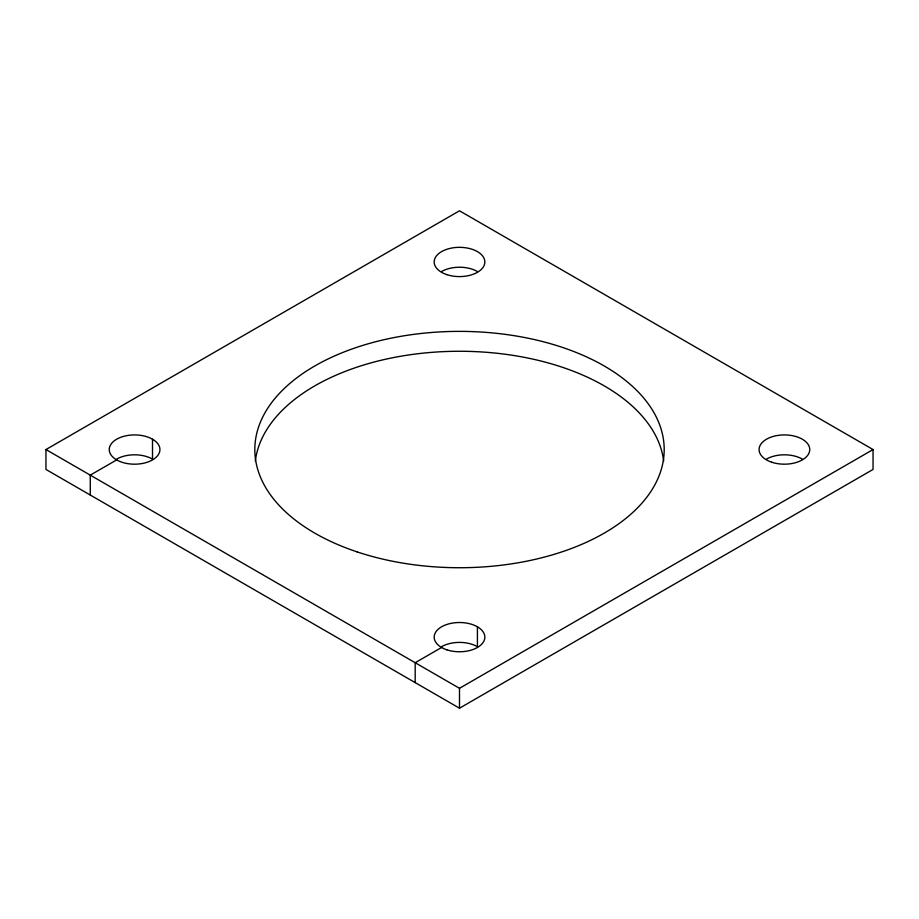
<?xml version="1.0" encoding="UTF-8"?>
<svg xmlns="http://www.w3.org/2000/svg" width="919" height="919" viewBox="0 0 919 919"><rect width="100%" height="100%" fill="white"/><g stroke="black" fill="none" stroke-linecap="round" stroke-linejoin="round"><path stroke-width="1.38" d="M45.95 449.552L459.5 210.796L873.05 449.552L873.05 469.448L459.5 708.204L45.95 469.448L45.95 449.552L459.5 688.308L873.05 449.552M116.667 459.902A25.341 14.635 0 0 1 128.028 435.422A25.341 14.635 0 0 1 159.067 453.343A25.341 14.635 0 0 1 116.667 459.902L90.269 475.134L90.269 495.031M441.579 647.481L415.181 662.725L415.181 682.622M477.421 626.792L477.421 646.689A25.341 14.635 0 0 0 441.579 646.689M459.5 688.308L459.5 708.204M152.508 439.202L152.508 459.098A25.341 14.635 0 0 0 116.667 459.098M766.492 459.098A25.341 14.635 0 0 1 802.333 459.098M441.579 271.519A25.341 14.635 0 0 1 477.421 271.519M255.321 461.051A204.696 118.183 0 0 1 459.5 351.265A204.696 118.183 0 0 1 663.679 461.051M446.829 649.813A25.341 14.635 0 0 0 484.841 637.143A25.341 14.635 0 0 0 446.829 624.472A25.341 14.635 0 0 0 446.829 649.813M446.829 274.632A25.341 14.635 0 0 0 484.841 261.961A25.341 14.635 0 0 0 446.829 249.29A25.341 14.635 0 0 0 446.829 274.632M357.146 551.894A204.696 118.183 0 0 0 664.196 449.552A204.696 118.183 0 0 0 357.146 347.21A204.696 118.183 0 0 0 357.146 551.894M771.742 462.223A25.341 14.635 0 0 0 809.754 449.552A25.341 14.635 0 0 0 771.742 436.881A25.341 14.635 0 0 0 771.742 462.223"/></g></svg>
